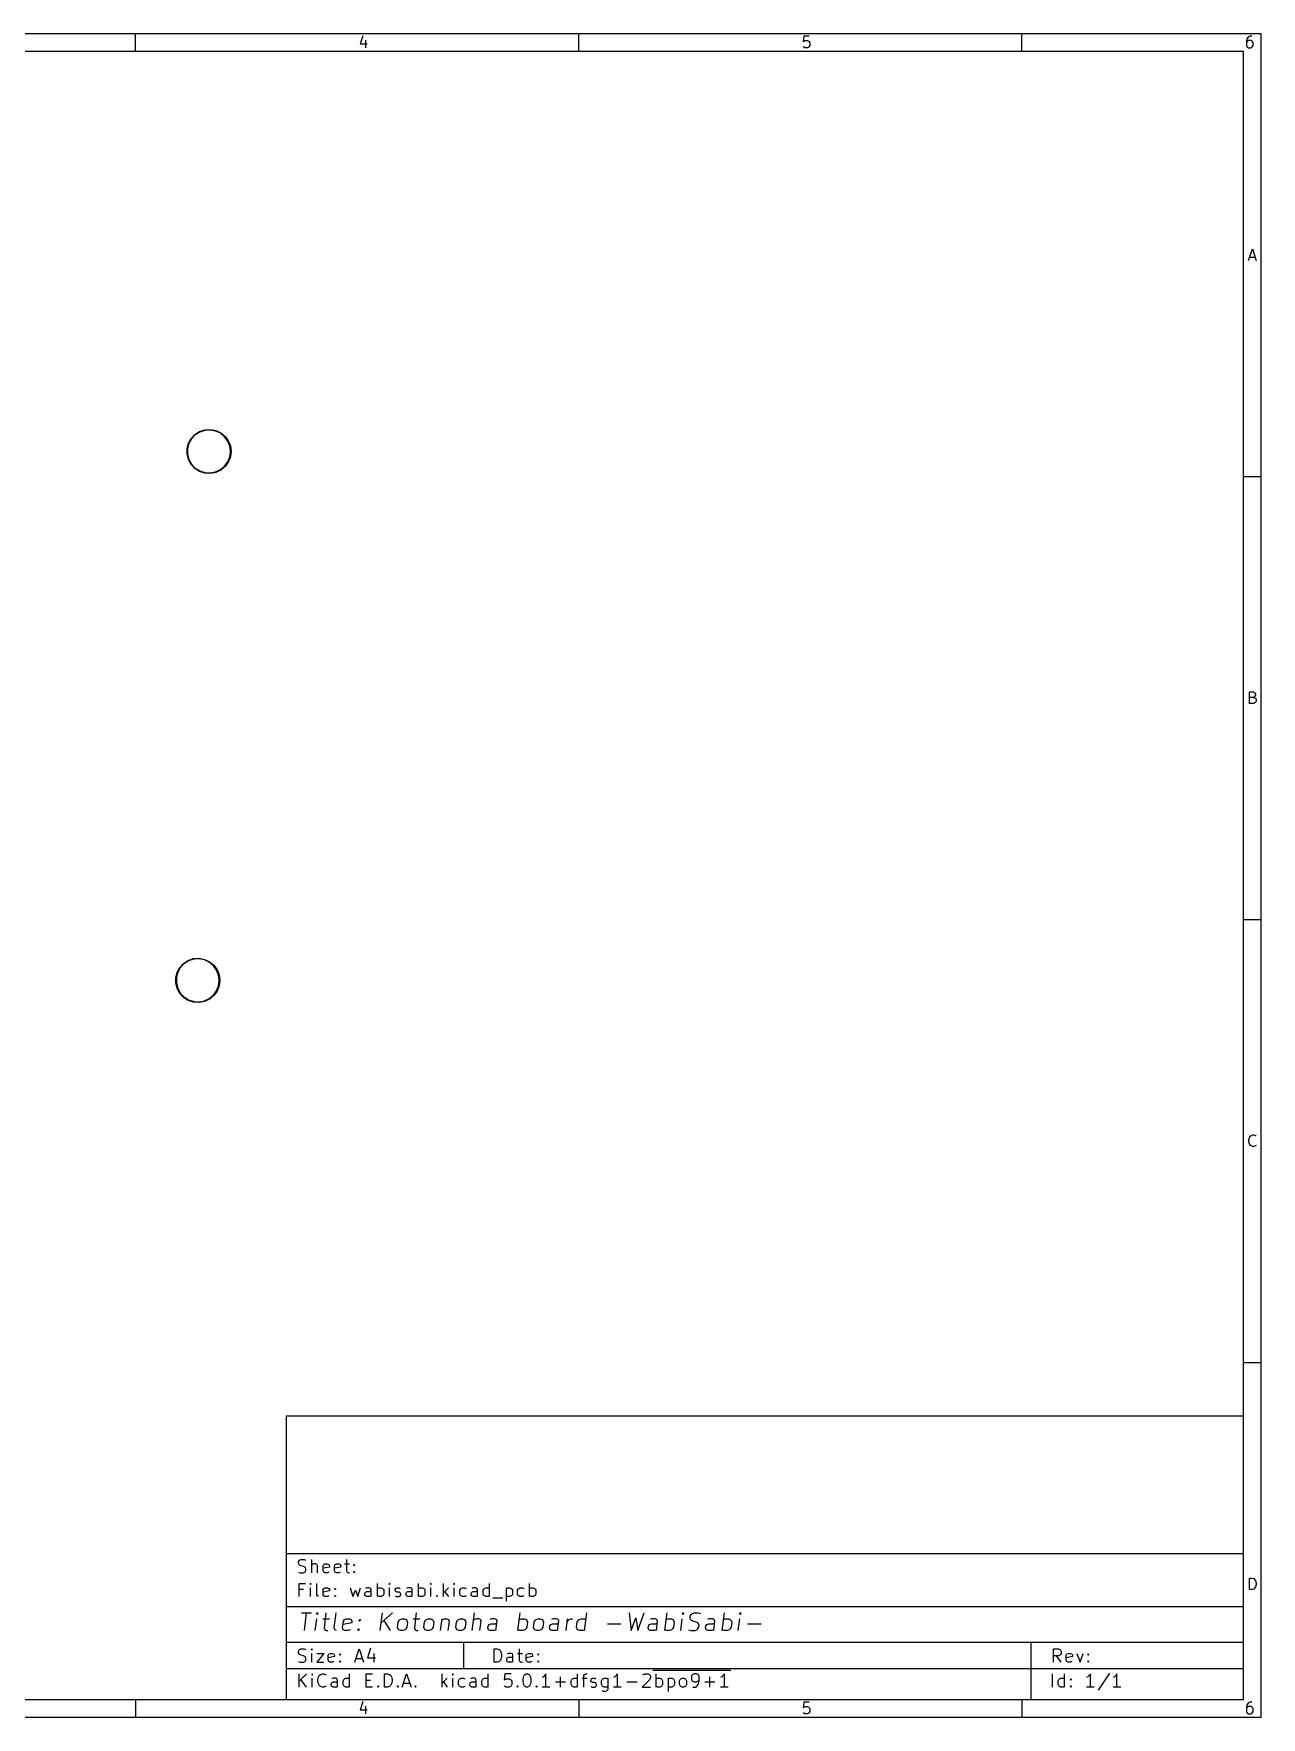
# Model space of a CAD drawing. Extents: x 10 to 287, y -200 to -10.
# Drawn here: x 148.5 to 287, y -200 to -10 of the extents above; entities that cross this region are included whole.
import ezdxf

# ---------------------------------------------------------------- set-up
doc = ezdxf.new("R2010")
doc.units = 0
doc.header["$MEASUREMENT"] = 0
doc.layers.add('BLACK', color=7, linetype='CONTINUOUS')

msp = doc.modelspace()

# ---------------------------------------------------------------- linework, layer by layer
at = {"layer": 'BLACK', "linetype": 'CONTINUOUS'}
for p, q in [((287.002, -10), (10, -10)), ((160, -12), (160, -10)), ((185.632, -10.2262), (185.323, -11.1548)), ((185.323, -11.1548), (186.127, -11.1548)), ((185.942, -10.7214), (185.942, -11.5881)), ((210, -12), (210, -10)), ((235.385, -10.2881), (235.323, -10.9071)), ((235.323, -10.9071), (235.385, -10.8452)), ((236.004, -10.2881), (235.385, -10.2881)), ((235.385, -10.8452), (235.508, -10.7833)), ((235.508, -10.7833), (235.818, -10.7833)), ((235.818, -10.7833), (235.942, -10.8452)), ((235.942, -10.8452), (236.004, -10.9071)), ((236.004, -10.9071), (236.065, -11.031)), ((236.065, -11.3405), (236.004, -11.4643)), ((236.065, -11.031), (236.065, -11.3405)), ((260, -12), (260, -10)), ((285.385, -10.5976), (285.323, -10.8452)), ((285.323, -10.8452), (285.323, -11.3405)), ((285.385, -10.9071), (285.323, -11.031)), ((285.323, -11.3405), (285.385, -11.4643)), ((285.508, -10.4119), (285.385, -10.5976)), ((285.446, -10.8452), (285.385, -10.9071)), ((285.57, -10.7833), (285.446, -10.8452)), ((285.57, -10.35), (285.508, -10.4119)), ((285.694, -10.2881), (285.57, -10.35)), ((285.818, -10.7833), (285.57, -10.7833)), ((285.942, -10.2881), (285.694, -10.2881)), ((285.942, -10.8452), (285.818, -10.7833)), ((286.004, -10.9071), (285.942, -10.8452)), ((286.065, -11.031), (286.004, -10.9071)), ((286.004, -11.4643), (286.065, -11.3405)), ((286.065, -11.3405), (286.065, -11.031)), ((287.002, -200.007), (287.002, -10)), ((285.002, -12), (12, -12)), ((235.385, -11.5262), (235.323, -11.4643)), ((235.508, -11.5881), (235.385, -11.5262)), ((235.818, -11.5881), (235.508, -11.5881)), ((235.942, -11.5262), (235.818, -11.5881)), ((236.004, -11.4643), (235.942, -11.5262)), ((285.002, -198.007), (285.002, -12)), ((285.385, -11.4643), (285.446, -11.5262)), ((285.446, -11.5262), (285.57, -11.5881)), ((285.57, -11.5881), (285.818, -11.5881)), ((285.818, -11.5881), (285.942, -11.5262)), ((285.942, -11.5262), (286.004, -11.4643)), ((285.569, -35.5881), (286.002, -34.2881)), ((285.693, -35.2167), (286.312, -35.2167)), ((286.002, -34.2881), (286.436, -35.5881)), ((166.685, -55.2276), (167.213, -54.8925)), ((167.242, -54.9558), (166.729, -55.2815)), ((167.213, -54.8925), (167.807, -54.6992)), ((167.821, -54.768), (167.242, -54.9558)), ((167.807, -54.6992), (168.432, -54.6599)), ((168.427, -54.7298), (167.821, -54.768)), ((169.024, -54.8437), (168.427, -54.7298)), ((168.432, -54.6599), (169.046, -54.7771)), ((169.574, -55.1025), (169.024, -54.8437)), ((169.046, -54.7771), (169.612, -55.0434)), ((169.612, -55.0434), (170.094, -55.4421)), ((165.8, -56.8373), (165.955, -56.2315)), ((165.8, -57.4627), (165.8, -56.8373)), ((166.02, -56.2573), (165.869, -56.8461)), ((165.869, -56.8461), (165.869, -57.4539)), ((165.955, -56.2315), (166.257, -55.6835)), ((166.313, -55.7246), (166.02, -56.2573)), ((166.257, -55.6835), (166.685, -55.2276)), ((166.729, -55.2815), (166.313, -55.7246)), ((170.043, -55.49), (169.574, -55.1025)), ((170.4, -55.9817), (170.043, -55.49)), ((170.094, -55.4421), (170.461, -55.948)), ((170.624, -56.5469), (170.4, -55.9817)), ((170.461, -55.948), (170.692, -56.5295)), ((170.7, -57.15), (170.624, -56.5469)), ((170.692, -56.5295), (170.77, -57.15)), ((165.955, -58.0685), (165.8, -57.4627)), ((165.869, -57.4539), (166.02, -58.0427)), ((166.257, -58.6165), (165.955, -58.0685)), ((166.02, -58.0427), (166.313, -58.5754)), ((166.685, -59.0724), (166.257, -58.6165)), ((166.313, -58.5754), (166.729, -59.0185)), ((169.574, -59.1975), (170.043, -58.81)), ((170.094, -58.8579), (169.612, -59.2566)), ((170.043, -58.81), (170.4, -58.3183)), ((170.461, -58.352), (170.094, -58.8579)), ((170.4, -58.3183), (170.624, -57.7531)), ((170.692, -57.7705), (170.461, -58.352)), ((170.624, -57.7531), (170.7, -57.15)), ((170.77, -57.15), (170.692, -57.7705)), ((167.213, -59.4075), (166.685, -59.0724)), ((166.729, -59.0185), (167.242, -59.3442)), ((167.807, -59.6008), (167.213, -59.4075)), ((167.242, -59.3442), (167.821, -59.532)), ((168.432, -59.6401), (167.807, -59.6008)), ((167.821, -59.532), (168.427, -59.5702)), ((168.427, -59.5702), (169.024, -59.4563)), ((169.046, -59.5229), (168.432, -59.6401)), ((169.024, -59.4563), (169.574, -59.1975)), ((169.612, -59.2566), (169.046, -59.5229)), ((287.002, -60), (285.002, -60)), ((285.662, -85.5881), (285.662, -84.2881)), ((285.662, -84.2881), (286.095, -84.2881)), ((286.095, -84.9071), (285.662, -84.9071)), ((286.095, -84.2881), (286.219, -84.35)), ((286.219, -84.8452), (286.095, -84.9071)), ((286.095, -84.9071), (286.281, -84.969)), ((286.219, -84.35), (286.281, -84.4119)), ((286.281, -84.7833), (286.219, -84.8452)), ((286.281, -84.4119), (286.343, -84.5357)), ((286.343, -84.6595), (286.281, -84.7833)), ((286.281, -84.969), (286.343, -85.031)), ((286.343, -85.4643), (286.281, -85.5262)), ((286.343, -84.5357), (286.343, -84.6595)), ((286.343, -85.031), (286.405, -85.1548)), ((286.405, -85.3405), (286.343, -85.4643)), ((286.405, -85.1548), (286.405, -85.3405)), ((286.157, -85.5881), (285.662, -85.5881)), ((286.281, -85.5262), (286.157, -85.5881)), ((287.002, -110), (285.002, -110)), ((164.685, -115.922), (164.987, -115.373)), ((165.043, -115.415), (164.75, -115.947)), ((164.987, -115.373), (165.415, -114.918)), ((165.459, -114.972), (165.043, -115.415)), ((165.415, -114.918), (165.943, -114.582)), ((165.972, -114.646), (165.459, -114.972)), ((165.943, -114.582), (166.537, -114.389)), ((166.551, -114.458), (165.972, -114.646)), ((166.537, -114.389), (167.162, -114.35)), ((167.157, -114.42), (166.551, -114.458)), ((167.754, -114.534), (167.157, -114.42)), ((167.162, -114.35), (167.776, -114.467)), ((168.304, -114.793), (167.754, -114.534)), ((167.776, -114.467), (168.342, -114.733)), ((168.773, -115.18), (168.304, -114.793)), ((168.342, -114.733), (168.824, -115.132)), ((169.13, -115.672), (168.773, -115.18)), ((168.824, -115.132), (169.191, -115.638)), ((169.354, -116.237), (169.13, -115.672)), ((169.191, -115.638), (169.422, -116.22)), ((164.53, -116.527), (164.685, -115.922)), ((164.53, -117.153), (164.53, -116.527)), ((164.685, -117.758), (164.53, -117.153)), ((164.75, -115.947), (164.599, -116.536)), ((164.599, -116.536), (164.599, -117.144)), ((164.599, -117.144), (164.75, -117.733)), ((164.987, -118.307), (164.685, -117.758)), ((164.75, -117.733), (165.043, -118.265)), ((169.13, -118.008), (169.354, -117.443)), ((169.422, -117.46), (169.191, -118.042)), ((169.43, -116.84), (169.354, -116.237)), ((169.354, -117.443), (169.43, -116.84)), ((169.422, -116.22), (169.5, -116.84)), ((169.5, -116.84), (169.422, -117.46)), ((165.415, -118.762), (164.987, -118.307)), ((165.043, -118.265), (165.459, -118.708)), ((165.943, -119.098), (165.415, -118.762)), ((165.459, -118.708), (165.972, -119.034)), ((166.537, -119.291), (165.943, -119.098)), ((165.972, -119.034), (166.551, -119.222)), ((167.162, -119.33), (166.537, -119.291)), ((166.551, -119.222), (167.157, -119.26)), ((167.157, -119.26), (167.754, -119.146)), ((167.776, -119.213), (167.162, -119.33)), ((167.754, -119.146), (168.304, -118.887)), ((168.342, -118.947), (167.776, -119.213)), ((168.304, -118.887), (168.773, -118.5)), ((168.824, -118.548), (168.342, -118.947)), ((168.773, -118.5), (169.13, -118.008)), ((169.191, -118.042), (168.824, -118.548)), ((285.6, -134.845), (285.662, -134.598)), ((285.6, -135.031), (285.6, -134.845)), ((285.662, -134.598), (285.724, -134.474)), ((285.724, -134.474), (285.847, -134.35)), ((285.847, -134.35), (286.033, -134.288)), ((286.033, -134.288), (286.157, -134.288)), ((286.157, -134.288), (286.343, -134.35)), ((286.343, -134.35), (286.405, -134.412)), ((285.662, -135.279), (285.6, -135.031)), ((285.724, -135.402), (285.662, -135.279)), ((285.847, -135.526), (285.724, -135.402)), ((286.033, -135.588), (285.847, -135.526)), ((286.157, -135.588), (286.033, -135.588)), ((286.343, -135.526), (286.157, -135.588)), ((286.405, -135.464), (286.343, -135.526)), ((287.002, -160), (285.002, -160)), ((177.002, -166.007), (177.002, -198.007)), ((285.002, -166.007), (177.002, -166.007)), ((285.002, -198.007), (285.002, -166.007)), ((177.002, -181.507), (285.002, -181.507)), ((178.363, -182.471), (178.434, -182.329)), ((178.434, -182.329), (178.506, -182.257)), ((178.506, -182.257), (178.649, -182.186)), ((178.649, -182.186), (179.006, -182.186)), ((179.006, -182.186), (179.22, -182.257)), ((179.863, -183.686), (179.863, -182.186)), ((183.791, -182.186), (183.791, -183.471)), ((178.363, -182.614), (178.363, -182.471)), ((178.434, -182.757), (178.363, -182.614)), ((178.363, -183.614), (178.577, -183.686)), ((178.506, -182.829), (178.434, -182.757)), ((178.649, -182.9), (178.506, -182.829)), ((178.577, -183.686), (178.934, -183.686)), ((178.934, -182.971), (178.649, -182.9)), ((179.077, -183.043), (178.934, -182.971)), ((178.934, -183.686), (179.077, -183.614)), ((179.149, -183.114), (179.077, -183.043)), ((179.077, -183.614), (179.149, -183.543)), ((179.22, -183.257), (179.149, -183.114)), ((179.149, -183.543), (179.22, -183.4)), ((179.22, -183.4), (179.22, -183.257)), ((179.934, -182.757), (179.863, -182.829)), ((180.077, -182.686), (179.934, -182.757)), ((180.291, -182.686), (180.077, -182.686)), ((180.434, -182.757), (180.291, -182.686)), ((180.506, -182.9), (180.434, -182.757)), ((180.506, -183.686), (180.506, -182.9)), ((181.149, -182.9), (181.22, -182.757)), ((181.149, -183.471), (181.149, -182.9)), ((181.863, -183.043), (181.149, -183.186)), ((181.22, -183.614), (181.149, -183.471)), ((181.22, -182.757), (181.363, -182.686)), ((181.363, -183.686), (181.22, -183.614)), ((181.363, -182.686), (181.649, -182.686)), ((181.649, -183.686), (181.363, -183.686)), ((181.649, -182.686), (181.791, -182.757)), ((181.791, -183.614), (181.649, -183.686)), ((181.791, -182.757), (181.863, -182.9)), ((181.863, -182.9), (181.863, -183.043)), ((182.434, -182.9), (182.506, -182.757)), ((182.434, -183.471), (182.434, -182.9)), ((183.149, -183.043), (182.434, -183.186)), ((182.506, -183.614), (182.434, -183.471)), ((182.506, -182.757), (182.649, -182.686)), ((182.649, -183.686), (182.506, -183.614)), ((182.649, -182.686), (182.934, -182.686)), ((182.934, -183.686), (182.649, -183.686)), ((182.934, -182.686), (183.077, -182.757)), ((183.077, -183.614), (182.934, -183.686)), ((183.077, -182.757), (183.149, -182.9)), ((183.149, -182.9), (183.149, -183.043)), ((183.577, -182.686), (184.149, -182.686)), ((183.791, -183.471), (183.863, -183.614)), ((183.863, -183.614), (184.006, -183.686)), ((184.006, -183.686), (184.149, -183.686)), ((184.577, -182.829), (184.649, -182.757)), ((184.649, -182.9), (184.577, -182.829)), ((184.577, -183.614), (184.649, -183.543)), ((184.649, -183.686), (184.577, -183.614)), ((184.649, -182.757), (184.72, -182.829)), ((184.649, -182.757), (184.649, -182.9)), ((184.72, -182.829), (184.649, -182.9)), ((184.649, -183.543), (184.72, -183.614)), ((184.649, -183.543), (184.649, -183.686)), ((184.72, -183.614), (184.649, -183.686)), ((285.662, -185.588), (285.662, -184.288)), ((285.662, -184.288), (285.971, -184.288)), ((285.971, -184.288), (286.157, -184.35)), ((178.434, -186.386), (178.434, -184.886)), ((178.434, -184.886), (179.149, -184.886)), ((178.934, -185.6), (178.434, -185.6)), ((179.72, -184.886), (179.649, -184.957)), ((179.649, -184.957), (179.72, -185.029)), ((179.791, -184.957), (179.72, -184.886)), ((179.72, -184.886), (179.72, -185.029)), ((179.72, -185.029), (179.791, -184.957)), ((179.72, -186.386), (179.72, -185.386)), ((180.434, -186.171), (180.434, -184.886)), ((180.506, -186.314), (180.434, -186.171)), ((181.149, -185.6), (181.22, -185.457)), ((181.149, -186.171), (181.149, -185.6)), ((181.863, -185.743), (181.149, -185.886)), ((181.22, -186.314), (181.149, -186.171)), ((181.22, -185.457), (181.363, -185.386)), ((181.363, -185.386), (181.649, -185.386)), ((181.649, -185.386), (181.791, -185.457)), ((181.791, -185.457), (181.863, -185.6)), ((181.863, -185.6), (181.863, -185.743)), ((182.434, -185.529), (182.506, -185.457)), ((182.506, -185.6), (182.434, -185.529)), ((182.506, -185.457), (182.577, -185.529)), ((182.506, -185.457), (182.506, -185.6)), ((182.577, -185.529), (182.506, -185.6)), ((184.22, -185.386), (184.506, -186.386)), ((184.506, -186.386), (184.791, -185.671)), ((184.791, -185.671), (185.077, -186.386)), ((185.077, -186.386), (185.363, -185.386)), ((185.863, -186.029), (185.934, -185.886)), ((185.863, -186.171), (185.863, -186.029)), ((185.934, -186.314), (185.863, -186.171)), ((186.077, -185.386), (185.934, -185.457)), ((185.934, -185.886), (186.077, -185.814)), ((186.363, -185.386), (186.077, -185.386)), ((186.077, -185.814), (186.434, -185.814)), ((186.506, -185.457), (186.363, -185.386)), ((186.434, -185.814), (186.577, -185.743)), ((186.577, -185.6), (186.506, -185.457)), ((186.577, -186.386), (186.577, -185.6)), ((187.291, -186.386), (187.291, -184.886)), ((187.291, -185.457), (187.434, -185.386)), ((187.434, -185.386), (187.72, -185.386)), ((187.72, -185.386), (187.863, -185.457)), ((187.863, -185.457), (187.934, -185.529)), ((187.934, -185.529), (188.006, -185.671)), ((188.006, -186.1), (187.934, -186.243)), ((188.006, -185.671), (188.006, -186.1)), ((188.649, -184.886), (188.577, -184.957)), ((188.577, -184.957), (188.649, -185.029)), ((188.72, -184.957), (188.649, -184.886)), ((188.649, -184.886), (188.649, -185.029)), ((188.649, -185.029), (188.72, -184.957)), ((188.649, -186.386), (188.649, -185.386)), ((189.291, -185.6), (189.363, -185.457)), ((189.291, -185.671), (189.291, -185.6)), ((189.363, -185.814), (189.291, -185.671)), ((189.363, -185.457), (189.506, -185.386)), ((189.506, -185.886), (189.363, -185.814)), ((189.506, -185.386), (189.72, -185.386)), ((189.72, -185.886), (189.506, -185.886)), ((189.72, -185.386), (189.863, -185.457)), ((189.863, -185.957), (189.72, -185.886)), ((189.934, -186.1), (189.863, -185.957)), ((189.863, -186.314), (189.934, -186.171)), ((189.934, -186.171), (189.934, -186.1)), ((190.506, -186.029), (190.577, -185.886)), ((190.506, -186.171), (190.506, -186.029)), ((190.577, -186.314), (190.506, -186.171)), ((190.72, -185.386), (190.577, -185.457)), ((190.577, -185.886), (190.72, -185.814)), ((191.006, -185.386), (190.72, -185.386)), ((190.72, -185.814), (191.077, -185.814)), ((191.149, -185.457), (191.006, -185.386)), ((191.077, -185.814), (191.22, -185.743)), ((191.22, -185.6), (191.149, -185.457)), ((191.22, -186.386), (191.22, -185.6)), ((191.934, -186.386), (191.934, -184.886)), ((191.934, -185.457), (192.077, -185.386)), ((192.077, -185.386), (192.363, -185.386)), ((192.363, -185.386), (192.506, -185.457)), ((192.506, -185.457), (192.577, -185.529)), ((192.577, -185.529), (192.649, -185.671)), ((192.649, -186.1), (192.577, -186.243)), ((192.649, -185.671), (192.649, -186.1)), ((193.291, -184.886), (193.22, -184.957)), ((193.22, -184.957), (193.291, -185.029)), ((193.363, -184.957), (193.291, -184.886)), ((193.291, -184.886), (193.291, -185.029)), ((193.291, -185.029), (193.363, -184.957)), ((193.291, -186.386), (193.291, -185.386)), ((194.72, -186.386), (194.72, -184.886)), ((195.291, -185.386), (194.72, -185.957)), ((194.863, -185.814), (195.291, -186.386)), ((195.934, -184.886), (195.863, -184.957)), ((195.863, -184.957), (195.934, -185.029)), ((196.006, -184.957), (195.934, -184.886)), ((195.934, -184.886), (195.934, -185.029)), ((195.934, -185.029), (196.006, -184.957)), ((195.934, -186.386), (195.934, -185.386)), ((196.577, -185.671), (196.649, -185.529)), ((196.577, -186.1), (196.577, -185.671)), ((196.649, -186.243), (196.577, -186.1)), ((196.649, -185.529), (196.72, -185.457)), ((196.72, -185.457), (196.863, -185.386)), ((196.863, -185.386), (197.149, -185.386)), ((197.149, -185.386), (197.291, -185.457)), ((197.863, -186.029), (197.934, -185.886)), ((197.863, -186.171), (197.863, -186.029)), ((197.934, -186.314), (197.863, -186.171)), ((198.077, -185.386), (197.934, -185.457)), ((197.934, -185.886), (198.077, -185.814)), ((198.363, -185.386), (198.077, -185.386)), ((198.077, -185.814), (198.434, -185.814)), ((198.506, -185.457), (198.363, -185.386)), ((198.434, -185.814), (198.577, -185.743)), ((198.577, -185.6), (198.506, -185.457)), ((198.577, -186.386), (198.577, -185.6)), ((199.22, -185.671), (199.291, -185.529)), ((199.22, -186.1), (199.22, -185.671)), ((199.291, -186.243), (199.22, -186.1)), ((199.291, -185.529), (199.363, -185.457)), ((199.363, -185.457), (199.506, -185.386)), ((199.506, -185.386), (199.791, -185.386)), ((199.791, -185.386), (199.934, -185.457)), ((199.934, -186.386), (199.934, -184.886)), ((201.791, -185.386), (201.791, -186.886)), ((201.791, -185.457), (201.934, -185.386)), ((201.934, -185.386), (202.22, -185.386)), ((202.22, -185.386), (202.363, -185.457)), ((202.363, -185.457), (202.434, -185.529)), ((202.434, -185.529), (202.506, -185.671)), ((202.506, -186.1), (202.434, -186.243)), ((202.506, -185.671), (202.506, -186.1)), ((203.077, -185.671), (203.149, -185.529)), ((203.077, -186.1), (203.077, -185.671)), ((203.149, -186.243), (203.077, -186.1)), ((203.149, -185.529), (203.22, -185.457)), ((203.22, -185.457), (203.363, -185.386)), ((203.363, -185.386), (203.649, -185.386)), ((203.649, -185.386), (203.791, -185.457)), ((204.434, -186.386), (204.434, -184.886)), ((204.434, -185.457), (204.577, -185.386)), ((204.577, -185.386), (204.863, -185.386)), ((204.863, -185.386), (205.006, -185.457)), ((205.006, -185.457), (205.077, -185.529)), ((205.077, -185.529), (205.149, -185.671)), ((205.149, -186.1), (205.077, -186.243)), ((205.149, -185.671), (205.149, -186.1)), ((285.971, -185.588), (285.662, -185.588)), ((286.157, -185.526), (285.971, -185.588)), ((286.157, -184.35), (286.281, -184.474)), ((286.281, -185.402), (286.157, -185.526)), ((286.281, -184.474), (286.343, -184.598)), ((286.343, -185.279), (286.281, -185.402)), ((286.343, -184.598), (286.405, -184.845)), ((286.405, -185.031), (286.343, -185.279)), ((286.405, -184.845), (286.405, -185.031)), ((177.002, -187.507), (285.002, -187.507)), ((180.649, -186.386), (180.506, -186.314)), ((181.363, -186.386), (181.22, -186.314)), ((181.649, -186.386), (181.363, -186.386)), ((181.791, -186.314), (181.649, -186.386)), ((182.434, -186.314), (182.506, -186.243)), ((182.506, -186.386), (182.434, -186.314)), ((182.506, -186.243), (182.577, -186.314)), ((182.506, -186.243), (182.506, -186.386)), ((182.577, -186.314), (182.506, -186.386)), ((186.077, -186.386), (185.934, -186.314)), ((186.434, -186.386), (186.077, -186.386)), ((186.577, -186.314), (186.434, -186.386)), ((187.434, -186.386), (187.291, -186.314)), ((187.72, -186.386), (187.434, -186.386)), ((187.863, -186.314), (187.72, -186.386)), ((187.934, -186.243), (187.863, -186.314)), ((189.291, -186.314), (189.434, -186.386)), ((189.434, -186.386), (189.72, -186.386)), ((189.72, -186.386), (189.863, -186.314)), ((190.72, -186.386), (190.577, -186.314)), ((191.077, -186.386), (190.72, -186.386)), ((191.22, -186.314), (191.077, -186.386)), ((192.077, -186.386), (191.934, -186.314)), ((192.363, -186.386), (192.077, -186.386)), ((192.506, -186.314), (192.363, -186.386)), ((192.577, -186.243), (192.506, -186.314)), ((193.934, -186.314), (194.006, -186.243)), ((194.006, -186.386), (193.934, -186.314)), ((194.006, -186.243), (194.077, -186.314)), ((194.006, -186.243), (194.006, -186.386)), ((194.077, -186.314), (194.006, -186.386)), ((196.72, -186.314), (196.649, -186.243)), ((196.863, -186.386), (196.72, -186.314)), ((197.149, -186.386), (196.863, -186.386)), ((197.291, -186.314), (197.149, -186.386)), ((198.077, -186.386), (197.934, -186.314)), ((198.434, -186.386), (198.077, -186.386)), ((198.577, -186.314), (198.434, -186.386)), ((199.363, -186.314), (199.291, -186.243)), ((199.506, -186.386), (199.363, -186.314)), ((199.791, -186.386), (199.506, -186.386)), ((199.934, -186.314), (199.791, -186.386)), ((200.291, -186.529), (201.434, -186.529)), ((201.934, -186.386), (201.791, -186.314)), ((202.22, -186.386), (201.934, -186.386)), ((202.363, -186.314), (202.22, -186.386)), ((202.434, -186.243), (202.363, -186.314)), ((203.22, -186.314), (203.149, -186.243)), ((203.363, -186.386), (203.22, -186.314)), ((203.649, -186.386), (203.363, -186.386)), ((203.791, -186.314), (203.649, -186.386)), ((204.577, -186.386), (204.434, -186.314)), ((204.863, -186.386), (204.577, -186.386)), ((205.006, -186.314), (204.863, -186.386)), ((205.077, -186.243), (205.006, -186.314)), ((178.715, -188.212), (179.857, -188.212)), ((179.036, -190.212), (179.286, -188.212)), ((180.274, -190.212), (180.441, -188.879)), ((180.524, -188.212), (180.417, -188.307)), ((180.417, -188.307), (180.5, -188.402)), ((180.524, -188.212), (180.5, -188.402)), ((180.5, -188.402), (180.607, -188.307)), ((180.607, -188.307), (180.524, -188.212)), ((181.107, -188.879), (181.869, -188.879)), ((181.476, -188.212), (181.262, -189.926)), ((181.262, -189.926), (181.334, -190.117)), ((182.405, -189.926), (182.619, -188.212)), ((182.476, -190.117), (182.405, -189.926)), ((183.357, -189.926), (183.453, -189.164)), ((183.429, -190.117), (183.357, -189.926)), ((184.381, -189.355), (183.405, -189.545)), ((183.453, -189.164), (183.572, -188.974)), ((183.572, -188.974), (183.774, -188.879)), ((183.774, -188.879), (184.155, -188.879)), ((184.155, -188.879), (184.334, -188.974)), ((184.334, -188.974), (184.405, -189.164)), ((184.405, -189.164), (184.381, -189.355)), ((185.179, -189.069), (185.286, -188.974)), ((185.262, -189.164), (185.179, -189.069)), ((185.286, -188.974), (185.262, -189.164)), ((185.369, -189.069), (185.262, -189.164)), ((185.286, -188.974), (185.369, -189.069)), ((187.607, -190.212), (187.857, -188.212)), ((189, -188.212), (187.715, -189.355)), ((188.75, -190.212), (188.036, -189.069)), ((189.56, -189.831), (189.631, -189.26)), ((189.631, -190.021), (189.56, -189.831)), ((189.631, -189.26), (189.75, -189.069)), ((189.75, -189.069), (189.857, -188.974)), ((189.857, -188.974), (190.06, -188.879)), ((190.06, -188.879), (190.346, -188.879)), ((190.346, -188.879), (190.524, -188.974)), ((190.607, -189.831), (190.488, -190.021)), ((190.524, -188.974), (190.607, -189.069)), ((190.607, -189.069), (190.679, -189.26)), ((190.679, -189.26), (190.607, -189.831)), ((191.298, -188.879), (192.06, -188.879)), ((191.667, -188.212), (191.453, -189.926)), ((191.453, -189.926), (191.524, -190.117)), ((192.512, -189.831), (192.584, -189.26)), ((192.584, -190.021), (192.512, -189.831)), ((192.584, -189.26), (192.703, -189.069)), ((192.703, -189.069), (192.81, -188.974)), ((192.81, -188.974), (193.012, -188.879)), ((193.012, -188.879), (193.298, -188.879)), ((193.298, -188.879), (193.476, -188.974)), ((193.56, -189.831), (193.441, -190.021)), ((193.476, -188.974), (193.56, -189.069)), ((193.56, -189.069), (193.631, -189.26)), ((193.631, -189.26), (193.56, -189.831)), ((194.536, -188.879), (194.369, -190.212)), ((194.512, -189.069), (194.619, -188.974)), ((194.619, -188.974), (194.822, -188.879)), ((194.822, -188.879), (195.107, -188.879)), ((195.107, -188.879), (195.286, -188.974)), ((195.357, -189.164), (195.226, -190.212)), ((195.286, -188.974), (195.357, -189.164)), ((196.131, -189.831), (196.203, -189.26)), ((196.203, -190.021), (196.131, -189.831)), ((196.203, -189.26), (196.322, -189.069)), ((196.322, -189.069), (196.429, -188.974)), ((196.429, -188.974), (196.631, -188.879)), ((196.631, -188.879), (196.917, -188.879)), ((196.917, -188.879), (197.096, -188.974)), ((197.179, -189.831), (197.06, -190.021)), ((197.096, -188.974), (197.179, -189.069)), ((197.179, -189.069), (197.25, -189.26)), ((197.25, -189.26), (197.179, -189.831)), ((197.988, -190.212), (198.238, -188.212)), ((198.238, -188.974), (198.131, -189.069)), ((198.441, -188.879), (198.238, -188.974)), ((198.726, -188.879), (198.441, -188.879)), ((198.905, -188.974), (198.726, -188.879)), ((198.846, -190.212), (198.976, -189.164)), ((198.976, -189.164), (198.905, -188.974)), ((199.738, -189.926), (199.762, -189.736)), ((199.81, -190.117), (199.738, -189.926)), ((199.762, -189.736), (199.881, -189.545)), ((199.881, -189.545), (200.084, -189.45)), ((200.155, -188.879), (199.953, -188.974)), ((200.084, -189.45), (200.56, -189.45)), ((200.536, -188.879), (200.155, -188.879)), ((200.715, -188.974), (200.536, -188.879)), ((200.56, -189.45), (200.762, -189.355)), ((200.655, -190.212), (200.786, -189.164)), ((200.786, -189.164), (200.715, -188.974)), ((203.131, -190.212), (203.381, -188.212)), ((203.286, -188.974), (203.488, -188.879)), ((203.488, -188.879), (203.869, -188.879)), ((203.869, -188.879), (204.048, -188.974)), ((204.131, -189.831), (204.012, -190.021)), ((204.048, -188.974), (204.131, -189.069)), ((204.131, -189.069), (204.203, -189.26)), ((204.203, -189.26), (204.131, -189.831)), ((204.893, -189.831), (204.965, -189.26)), ((204.965, -190.021), (204.893, -189.831)), ((204.965, -189.26), (205.084, -189.069)), ((205.084, -189.069), (205.191, -188.974)), ((205.191, -188.974), (205.393, -188.879)), ((205.393, -188.879), (205.679, -188.879)), ((205.679, -188.879), (205.857, -188.974)), ((205.941, -189.831), (205.822, -190.021)), ((205.857, -188.974), (205.941, -189.069)), ((205.941, -189.069), (206.012, -189.26)), ((206.012, -189.26), (205.941, -189.831)), ((206.691, -189.926), (206.715, -189.736)), ((206.762, -190.117), (206.691, -189.926)), ((206.715, -189.736), (206.834, -189.545)), ((206.834, -189.545), (207.036, -189.45)), ((207.107, -188.879), (206.905, -188.974)), ((207.036, -189.45), (207.512, -189.45)), ((207.488, -188.879), (207.107, -188.879)), ((207.667, -188.974), (207.488, -188.879)), ((207.512, -189.45), (207.715, -189.355)), ((207.607, -190.212), (207.738, -189.164)), ((207.738, -189.164), (207.667, -188.974)), ((208.56, -190.212), (208.726, -188.879)), ((208.679, -189.26), (208.798, -189.069)), ((208.798, -189.069), (208.905, -188.974)), ((208.905, -188.974), (209.107, -188.879)), ((209.107, -188.879), (209.298, -188.879)), ((209.75, -189.831), (209.822, -189.26)), ((209.822, -190.021), (209.75, -189.831)), ((209.822, -189.26), (209.941, -189.069)), ((209.941, -189.069), (210.048, -188.974)), ((210.048, -188.974), (210.25, -188.879)), ((210.25, -188.879), (210.631, -188.879)), ((210.631, -188.879), (210.81, -188.974)), ((210.655, -190.212), (210.905, -188.212)), ((213.226, -189.45), (214.75, -189.45)), ((215.667, -188.212), (215.893, -190.212)), ((215.893, -190.212), (216.453, -188.783)), ((216.453, -188.783), (216.655, -190.212)), ((216.655, -190.212), (217.381, -188.212)), ((217.834, -189.926), (217.857, -189.736)), ((217.905, -190.117), (217.834, -189.926)), ((217.857, -189.736), (217.976, -189.545)), ((217.976, -189.545), (218.179, -189.45)), ((218.25, -188.879), (218.048, -188.974)), ((218.179, -189.45), (218.655, -189.45)), ((218.631, -188.879), (218.25, -188.879)), ((218.81, -188.974), (218.631, -188.879)), ((218.655, -189.45), (218.857, -189.355)), ((218.75, -190.212), (218.881, -189.164)), ((218.881, -189.164), (218.81, -188.974)), ((219.703, -190.212), (219.953, -188.212)), ((219.857, -188.974), (220.06, -188.879)), ((220.06, -188.879), (220.441, -188.879)), ((220.441, -188.879), (220.619, -188.974)), ((220.703, -189.831), (220.584, -190.021)), ((220.619, -188.974), (220.703, -189.069)), ((220.703, -189.069), (220.774, -189.26)), ((220.774, -189.26), (220.703, -189.831)), ((221.512, -190.212), (221.679, -188.879)), ((221.762, -188.212), (221.655, -188.307)), ((221.655, -188.307), (221.738, -188.402)), ((221.762, -188.212), (221.738, -188.402)), ((221.738, -188.402), (221.846, -188.307)), ((221.846, -188.307), (221.762, -188.212)), ((222.548, -188.783), (222.572, -188.593)), ((222.619, -188.974), (222.548, -188.783)), ((222.572, -188.593), (222.691, -188.402)), ((222.703, -189.069), (222.619, -188.974)), ((222.691, -188.402), (222.798, -188.307)), ((222.881, -189.164), (222.703, -189.069)), ((222.798, -188.307), (223, -188.212)), ((223.25, -189.26), (222.881, -189.164)), ((223, -188.212), (223.476, -188.212)), ((223.429, -189.355), (223.25, -189.26)), ((223.512, -189.45), (223.429, -189.355)), ((223.441, -190.021), (223.56, -189.831)), ((223.476, -188.212), (223.75, -188.307)), ((223.584, -189.641), (223.512, -189.45)), ((223.56, -189.831), (223.584, -189.641)), ((224.31, -189.926), (224.334, -189.736)), ((224.381, -190.117), (224.31, -189.926)), ((224.334, -189.736), (224.453, -189.545)), ((224.453, -189.545), (224.655, -189.45)), ((224.726, -188.879), (224.524, -188.974)), ((224.655, -189.45), (225.131, -189.45)), ((225.107, -188.879), (224.726, -188.879)), ((225.286, -188.974), (225.107, -188.879)), ((225.131, -189.45), (225.334, -189.355)), ((225.226, -190.212), (225.357, -189.164)), ((225.357, -189.164), (225.286, -188.974)), ((226.179, -190.212), (226.429, -188.212)), ((226.334, -188.974), (226.536, -188.879)), ((226.536, -188.879), (226.917, -188.879)), ((226.917, -188.879), (227.096, -188.974)), ((227.179, -189.831), (227.06, -190.021)), ((227.096, -188.974), (227.179, -189.069)), ((227.179, -189.069), (227.25, -189.26)), ((227.25, -189.26), (227.179, -189.831)), ((227.988, -190.212), (228.155, -188.879)), ((228.238, -188.212), (228.131, -188.307)), ((228.131, -188.307), (228.215, -188.402)), ((228.238, -188.212), (228.215, -188.402)), ((228.215, -188.402), (228.322, -188.307)), ((228.322, -188.307), (228.238, -188.212)), ((229.036, -189.45), (230.56, -189.45)), ((177.002, -191.507), (285.002, -191.507)), ((181.334, -190.117), (181.512, -190.212)), ((181.512, -190.212), (181.703, -190.212)), ((182.655, -190.212), (182.476, -190.117)), ((183.607, -190.212), (183.429, -190.117)), ((183.988, -190.212), (183.607, -190.212)), ((184.191, -190.117), (183.988, -190.212)), ((185.048, -190.117), (185.155, -190.021)), ((185.131, -190.212), (185.048, -190.117)), ((185.155, -190.021), (185.131, -190.212)), ((185.238, -190.117), (185.131, -190.212)), ((185.155, -190.021), (185.238, -190.117)), ((189.715, -190.117), (189.631, -190.021)), ((189.893, -190.212), (189.715, -190.117)), ((190.179, -190.212), (189.893, -190.212)), ((190.381, -190.117), (190.179, -190.212)), ((190.488, -190.021), (190.381, -190.117)), ((191.524, -190.117), (191.703, -190.212)), ((191.703, -190.212), (191.893, -190.212)), ((192.667, -190.117), (192.584, -190.021)), ((192.846, -190.212), (192.667, -190.117)), ((193.131, -190.212), (192.846, -190.212)), ((193.334, -190.117), (193.131, -190.212)), ((193.441, -190.021), (193.334, -190.117)), ((196.286, -190.117), (196.203, -190.021)), ((196.465, -190.212), (196.286, -190.117)), ((196.75, -190.212), (196.465, -190.212)), ((196.953, -190.117), (196.75, -190.212)), ((197.06, -190.021), (196.953, -190.117)), ((197.002, -191.507), (197.002, -194.507)), ((199.988, -190.212), (199.81, -190.117)), ((200.465, -190.212), (199.988, -190.212)), ((200.667, -190.117), (200.465, -190.212)), ((203.322, -190.212), (203.143, -190.117)), ((203.703, -190.212), (203.322, -190.212)), ((203.905, -190.117), (203.703, -190.212)), ((204.012, -190.021), (203.905, -190.117)), ((205.048, -190.117), (204.965, -190.021)), ((205.226, -190.212), (205.048, -190.117)), ((205.512, -190.212), (205.226, -190.212)), ((205.715, -190.117), (205.512, -190.212)), ((205.822, -190.021), (205.715, -190.117)), ((206.941, -190.212), (206.762, -190.117)), ((207.417, -190.212), (206.941, -190.212)), ((207.619, -190.117), (207.417, -190.212)), ((209.905, -190.117), (209.822, -190.021)), ((210.084, -190.212), (209.905, -190.117)), ((210.465, -190.212), (210.084, -190.212)), ((210.667, -190.117), (210.465, -190.212)), ((218.084, -190.212), (217.905, -190.117)), ((218.56, -190.212), (218.084, -190.212)), ((218.762, -190.117), (218.56, -190.212)), ((219.893, -190.212), (219.715, -190.117)), ((220.274, -190.212), (219.893, -190.212)), ((220.476, -190.117), (220.274, -190.212)), ((220.584, -190.021), (220.476, -190.117)), ((222.381, -190.117), (222.655, -190.212)), ((222.655, -190.212), (223.131, -190.212)), ((223.131, -190.212), (223.334, -190.117)), ((223.334, -190.117), (223.441, -190.021)), ((224.56, -190.212), (224.381, -190.117)), ((225.036, -190.212), (224.56, -190.212)), ((225.238, -190.117), (225.036, -190.212)), ((226.369, -190.212), (226.191, -190.117)), ((226.75, -190.212), (226.369, -190.212)), ((226.953, -190.117), (226.75, -190.212)), ((227.06, -190.021), (226.953, -190.117)), ((261.002, -191.507), (261.002, -198.007)), ((178.363, -192.571), (178.434, -192.429)), ((178.363, -192.714), (178.363, -192.571)), ((178.434, -192.857), (178.363, -192.714)), ((178.363, -193.714), (178.577, -193.786)), ((178.434, -192.429), (178.506, -192.357)), ((178.506, -192.929), (178.434, -192.857)), ((178.506, -192.357), (178.649, -192.286)), ((178.649, -193), (178.506, -192.929)), ((178.577, -193.786), (178.934, -193.786)), ((178.649, -192.286), (179.006, -192.286)), ((178.934, -193.071), (178.649, -193)), ((179.077, -193.143), (178.934, -193.071)), ((178.934, -193.786), (179.077, -193.714)), ((179.006, -192.286), (179.22, -192.357)), ((179.149, -193.214), (179.077, -193.143)), ((179.077, -193.714), (179.149, -193.643)), ((179.22, -193.357), (179.149, -193.214)), ((179.149, -193.643), (179.22, -193.5)), ((179.22, -193.5), (179.22, -193.357)), ((179.863, -192.286), (179.791, -192.357)), ((179.791, -192.357), (179.863, -192.429)), ((179.934, -192.357), (179.863, -192.286)), ((179.863, -192.286), (179.863, -192.429)), ((179.863, -192.429), (179.934, -192.357)), ((179.863, -193.786), (179.863, -192.786)), ((180.434, -192.786), (181.22, -192.786)), ((181.22, -192.786), (180.434, -193.786)), ((180.434, -193.786), (181.22, -193.786)), ((181.72, -193), (181.791, -192.857)), ((181.72, -193.571), (181.72, -193)), ((182.434, -193.143), (181.72, -193.286)), ((181.791, -193.714), (181.72, -193.571)), ((181.791, -192.857), (181.934, -192.786)), ((181.934, -193.786), (181.791, -193.714)), ((181.934, -192.786), (182.22, -192.786)), ((182.22, -193.786), (181.934, -193.786)), ((182.22, -192.786), (182.363, -192.857)), ((182.363, -193.714), (182.22, -193.786)), ((182.363, -192.857), (182.434, -193)), ((182.434, -193), (182.434, -193.143)), ((183.006, -192.929), (183.077, -192.857)), ((183.077, -193), (183.006, -192.929)), ((183.006, -193.714), (183.077, -193.643)), ((183.077, -193.786), (183.006, -193.714)), ((183.077, -192.857), (183.149, -192.929)), ((183.077, -192.857), (183.077, -193)), ((183.149, -192.929), (183.077, -193)), ((183.077, -193.643), (183.149, -193.714)), ((183.077, -193.643), (183.077, -193.786)), ((183.149, -193.714), (183.077, -193.786)), ((184.72, -193.786), (185.22, -192.286)), ((184.863, -193.357), (185.577, -193.357)), ((185.22, -192.286), (185.72, -193.786)), ((186.506, -192.214), (186.149, -193.286)), ((186.149, -193.286), (187.077, -193.286)), ((186.863, -192.786), (186.863, -193.786)), ((200.434, -193.786), (200.434, -192.286)), ((200.434, -192.286), (200.791, -192.286)), ((200.791, -193.786), (200.434, -193.786)), ((200.791, -192.286), (201.006, -192.357)), ((201.006, -193.714), (200.791, -193.786)), ((201.006, -192.357), (201.149, -192.5)), ((201.149, -193.571), (201.006, -193.714)), ((201.149, -192.5), (201.22, -192.643)), ((201.22, -193.429), (201.149, -193.571)), ((201.22, -192.643), (201.291, -192.929)), ((201.291, -193.143), (201.22, -193.429)), ((201.291, -192.929), (201.291, -193.143)), ((201.863, -193.429), (201.934, -193.286)), ((201.863, -193.571), (201.863, -193.429)), ((201.934, -193.714), (201.863, -193.571)), ((202.077, -192.786), (201.934, -192.857)), ((201.934, -193.286), (202.077, -193.214)), ((202.077, -193.786), (201.934, -193.714)), ((202.363, -192.786), (202.077, -192.786)), ((202.077, -193.214), (202.434, -193.214)), ((202.434, -193.786), (202.077, -193.786)), ((202.506, -192.857), (202.363, -192.786)), ((202.434, -193.214), (202.577, -193.143)), ((202.577, -193.714), (202.434, -193.786)), ((202.577, -193), (202.506, -192.857)), ((202.577, -193.786), (202.577, -193)), ((203.077, -192.786), (203.649, -192.786)), ((203.291, -192.286), (203.291, -193.571)), ((203.291, -193.571), (203.363, -193.714)), ((203.363, -193.714), (203.506, -193.786)), ((203.506, -193.786), (203.649, -193.786)), ((204.077, -193), (204.149, -192.857)), ((204.077, -193.571), (204.077, -193)), ((204.791, -193.143), (204.077, -193.286)), ((204.149, -193.714), (204.077, -193.571)), ((204.149, -192.857), (204.291, -192.786)), ((204.291, -193.786), (204.149, -193.714)), ((204.291, -192.786), (204.577, -192.786)), ((204.577, -193.786), (204.291, -193.786)), ((204.577, -192.786), (204.72, -192.857)), ((204.72, -193.714), (204.577, -193.786)), ((204.72, -192.857), (204.791, -193)), ((204.791, -193), (204.791, -193.143)), ((205.363, -192.929), (205.434, -192.857)), ((205.434, -193), (205.363, -192.929)), ((205.363, -193.714), (205.434, -193.643)), ((205.434, -193.786), (205.363, -193.714)), ((205.434, -192.857), (205.506, -192.929)), ((205.434, -192.857), (205.434, -193)), ((205.506, -192.929), (205.434, -193)), ((205.434, -193.643), (205.506, -193.714)), ((205.434, -193.643), (205.434, -193.786)), ((205.506, -193.714), (205.434, -193.786)), ((263.554, -193.786), (263.554, -192.286)), ((263.554, -192.286), (264.126, -192.286)), ((264.126, -193.071), (263.554, -193.071)), ((264.411, -193.786), (263.911, -193.071)), ((264.126, -192.286), (264.269, -192.357)), ((264.269, -193), (264.126, -193.071)), ((264.269, -192.357), (264.34, -192.429)), ((264.34, -192.929), (264.269, -193)), ((264.34, -192.429), (264.411, -192.571)), ((264.411, -192.786), (264.34, -192.929)), ((264.411, -192.571), (264.411, -192.786)), ((264.983, -193), (265.054, -192.857)), ((264.983, -193.571), (264.983, -193)), ((265.697, -193.143), (264.983, -193.286)), ((265.054, -193.714), (264.983, -193.571)), ((265.054, -192.857), (265.197, -192.786)), ((265.197, -193.786), (265.054, -193.714)), ((265.197, -192.786), (265.483, -192.786)), ((265.483, -193.786), (265.197, -193.786)), ((265.483, -192.786), (265.626, -192.857)), ((265.626, -193.714), (265.483, -193.786)), ((265.626, -192.857), (265.697, -193)), ((265.697, -193), (265.697, -193.143)), ((266.197, -192.786), (266.554, -193.786)), ((266.554, -193.786), (266.911, -192.786)), ((267.411, -192.929), (267.483, -192.857)), ((267.483, -193), (267.411, -192.929)), ((267.411, -193.714), (267.483, -193.643)), ((267.483, -193.786), (267.411, -193.714)), ((267.483, -192.857), (267.554, -192.929)), ((267.483, -192.857), (267.483, -193)), ((267.554, -192.929), (267.483, -193)), ((267.483, -193.643), (267.554, -193.714)), ((267.483, -193.643), (267.483, -193.786)), ((267.554, -193.714), (267.483, -193.786)), ((177.002, -194.507), (285.002, -194.507)), ((178.434, -196.586), (178.434, -195.086)), ((179.291, -195.086), (178.434, -195.943)), ((179.934, -195.086), (179.863, -195.157)), ((179.863, -195.157), (179.934, -195.229)), ((180.006, -195.157), (179.934, -195.086)), ((179.934, -195.086), (179.934, -195.229)), ((179.934, -195.229), (180.006, -195.157)), ((179.934, -196.586), (179.934, -195.586)), ((180.577, -195.729), (180.649, -195.443)), ((180.649, -195.443), (180.72, -195.3)), ((180.72, -195.3), (180.863, -195.157)), ((180.863, -195.157), (181.077, -195.086)), ((181.077, -195.086), (181.22, -195.086)), ((181.22, -195.086), (181.434, -195.157)), ((181.434, -195.157), (181.506, -195.229)), ((182.291, -195.586), (182.149, -195.657)), ((182.577, -195.586), (182.291, -195.586)), ((182.72, -195.657), (182.577, -195.586)), ((182.791, -195.8), (182.72, -195.657)), ((183.506, -195.729), (183.577, -195.657)), ((183.577, -195.657), (183.72, -195.586)), ((183.72, -195.586), (184.006, -195.586)), ((184.006, -195.586), (184.149, -195.657)), ((184.149, -196.586), (184.149, -195.086)), ((186.006, -196.586), (186.006, -195.086)), ((186.006, -195.086), (186.72, -195.086)), ((188.077, -196.586), (188.077, -195.086)), ((188.077, -195.086), (188.434, -195.086)), ((188.434, -195.086), (188.649, -195.157)), ((188.649, -195.157), (188.791, -195.3)), ((188.791, -195.3), (188.863, -195.443)), ((188.863, -195.443), (188.934, -195.729)), ((190.077, -196.586), (190.577, -195.086)), ((190.577, -195.086), (191.077, -196.586)), ((194.577, -196.586), (194.577, -195.086)), ((195.149, -195.586), (194.577, -196.157)), ((195.791, -195.086), (195.72, -195.157)), ((195.72, -195.157), (195.791, -195.229)), ((195.863, -195.157), (195.791, -195.086)), ((195.791, -195.086), (195.791, -195.229)), ((195.791, -195.229), (195.863, -195.157)), ((195.791, -196.586), (195.791, -195.586)), ((196.506, -195.729), (196.577, -195.657)), ((196.577, -195.657), (196.72, -195.586)), ((196.72, -195.586), (197.006, -195.586)), ((197.006, -195.586), (197.149, -195.657)), ((197.934, -195.586), (197.791, -195.657)), ((198.22, -195.586), (197.934, -195.586)), ((198.363, -195.657), (198.22, -195.586)), ((198.434, -195.8), (198.363, -195.657)), ((199.149, -195.729), (199.22, -195.657)), ((199.22, -195.657), (199.363, -195.586)), ((199.363, -195.586), (199.649, -195.586)), ((199.649, -195.586), (199.791, -195.657)), ((199.791, -196.586), (199.791, -195.086)), ((201.649, -195.086), (201.577, -195.8)), ((202.363, -195.086), (201.649, -195.086)), ((201.649, -195.729), (201.791, -195.657)), ((201.791, -195.657), (202.149, -195.657)), ((202.149, -195.657), (202.291, -195.729)), ((203.72, -195.657), (203.791, -195.371)), ((203.72, -196.014), (203.72, -195.657)), ((203.791, -195.371), (203.863, -195.229)), ((203.863, -195.229), (203.934, -195.157)), ((203.934, -195.157), (204.077, -195.086)), ((204.077, -195.086), (204.22, -195.086)), ((204.22, -195.086), (204.363, -195.157)), ((204.363, -195.157), (204.434, -195.229)), ((204.434, -195.229), (204.506, -195.371)), ((204.506, -195.371), (204.577, -195.657)), ((204.577, -195.657), (204.577, -196.014)), ((206.006, -195.443), (205.863, -195.514)), ((206.149, -195.3), (206.006, -195.443)), ((206.291, -195.086), (206.149, -195.3)), ((206.291, -196.586), (206.291, -195.086)), ((207.934, -196.586), (207.934, -195.443)), ((209.22, -195.729), (209.291, -195.657)), ((209.291, -195.657), (209.434, -195.586)), ((209.434, -195.586), (209.72, -195.586)), ((209.72, -195.586), (209.863, -195.657)), ((209.863, -196.586), (209.863, -195.086)), ((210.363, -195.586), (210.934, -195.586)), ((210.577, -195.3), (210.649, -195.157)), ((210.577, -196.586), (210.577, -195.3)), ((210.649, -195.157), (210.791, -195.086)), ((210.791, -195.086), (210.934, -195.086)), ((211.363, -195.8), (211.434, -195.657)), ((211.434, -195.657), (211.577, -195.586)), ((211.577, -195.586), (211.791, -195.586)), ((211.791, -195.586), (211.934, -195.657)), ((212.649, -195.729), (212.72, -195.657)), ((212.72, -195.657), (212.863, -195.586)), ((212.863, -195.586), (213.149, -195.586)), ((213.149, -195.586), (213.291, -195.657)), ((213.291, -195.586), (213.291, -196.8)), ((214.077, -195.443), (213.934, -195.514)), ((214.22, -195.3), (214.077, -195.443)), ((214.363, -195.086), (214.22, -195.3)), ((214.363, -196.586), (214.363, -195.086)), ((217.22, -195.229), (217.291, -195.157)), ((217.291, -195.157), (217.434, -195.086)), ((217.434, -195.086), (217.791, -195.086)), ((217.791, -195.086), (217.934, -195.157)), ((217.934, -195.157), (218.006, -195.229)), ((218.006, -195.229), (218.077, -195.371)), ((218.077, -195.514), (218.006, -195.729)), ((218.077, -195.371), (218.077, -195.514)), ((218.363, -194.677), (219.72, -194.677)), ((218.72, -196.586), (218.72, -195.086)), ((218.72, -195.657), (218.863, -195.586)), ((218.863, -195.586), (219.149, -195.586)), ((219.149, -195.586), (219.291, -195.657)), ((219.291, -195.657), (219.363, -195.729)), ((219.72, -194.677), (221.077, -194.677)), ((220.077, -195.586), (220.077, -197.086)), ((220.077, -195.657), (220.22, -195.586)), ((220.22, -195.586), (220.506, -195.586)), ((220.506, -195.586), (220.649, -195.657)), ((220.649, -195.657), (220.72, -195.729)), ((221.077, -194.677), (222.434, -194.677)), ((221.434, -195.729), (221.506, -195.657)), ((221.506, -195.657), (221.649, -195.586)), ((221.649, -195.586), (221.863, -195.586)), ((221.863, -195.586), (222.006, -195.657)), ((222.006, -195.657), (222.077, -195.729)), ((222.434, -194.677), (223.863, -194.677)), ((222.791, -195.229), (222.72, -195.371)), ((222.72, -195.371), (222.72, -195.729)), ((222.863, -195.157), (222.791, -195.229)), ((223.006, -195.086), (222.863, -195.157)), ((223.291, -195.086), (223.006, -195.086)), ((223.434, -195.157), (223.291, -195.086)), ((223.506, -195.229), (223.434, -195.157)), ((223.577, -195.371), (223.506, -195.229)), ((223.577, -195.943), (223.577, -195.371)), ((223.863, -194.677), (225.72, -194.677)), ((224.791, -196.586), (224.791, -195.443)), ((225.72, -194.677), (227.149, -194.677)), ((226.149, -195.443), (226.006, -195.514)), ((226.291, -195.3), (226.149, -195.443)), ((226.434, -195.086), (226.291, -195.3)), ((226.434, -196.586), (226.434, -195.086)), ((263.434, -196.586), (263.434, -195.086)), ((264.149, -195.729), (264.22, -195.657)), ((264.22, -195.657), (264.363, -195.586)), ((264.363, -195.586), (264.649, -195.586)), ((264.649, -195.586), (264.791, -195.657)), ((264.791, -196.586), (264.791, -195.086)), ((265.434, -195.729), (265.506, -195.657)), ((265.506, -195.657), (265.577, -195.729)), ((265.506, -195.657), (265.506, -195.8)), ((267.434, -195.443), (267.291, -195.514)), ((267.577, -195.3), (267.434, -195.443)), ((267.72, -195.086), (267.577, -195.3)), ((267.72, -196.586), (267.72, -195.086)), ((269.863, -195.014), (268.577, -196.943)), ((270.434, -195.443), (270.291, -195.514)), ((270.577, -195.3), (270.434, -195.443)), ((270.72, -195.086), (270.577, -195.3)), ((270.72, -196.586), (270.72, -195.086)), ((179.291, -196.586), (178.649, -195.729)), ((180.577, -195.943), (180.577, -195.729)), ((180.649, -196.229), (180.577, -195.943)), ((180.72, -196.371), (180.649, -196.229)), ((180.863, -196.514), (180.72, -196.371)), ((181.077, -196.586), (180.863, -196.514)), ((181.22, -196.586), (181.077, -196.586)), ((181.434, -196.514), (181.22, -196.586)), ((181.506, -196.443), (181.434, -196.514)), ((182.077, -196.229), (182.149, -196.086)), ((182.077, -196.371), (182.077, -196.229)), ((182.149, -196.514), (182.077, -196.371)), ((182.149, -196.086), (182.291, -196.014)), ((182.291, -196.586), (182.149, -196.514)), ((182.291, -196.014), (182.649, -196.014)), ((182.649, -196.586), (182.291, -196.586)), ((182.649, -196.014), (182.791, -195.943)), ((182.791, -196.514), (182.649, -196.586)), ((182.791, -196.586), (182.791, -195.8)), ((183.434, -195.871), (183.506, -195.729)), ((183.434, -196.3), (183.434, -195.871)), ((183.506, -196.443), (183.434, -196.3)), ((183.577, -196.514), (183.506, -196.443)), ((183.72, -196.586), (183.577, -196.514)), ((184.006, -196.586), (183.72, -196.586)), ((184.149, -196.514), (184.006, -196.586)), ((186.006, -195.8), (186.506, -195.8)), ((186.72, -196.586), (186.006, -196.586)), ((187.291, -196.514), (187.363, -196.443)), ((187.363, -196.586), (187.291, -196.514)), ((187.363, -196.443), (187.434, -196.514)), ((187.363, -196.443), (187.363, -196.586)), ((187.434, -196.514), (187.363, -196.586)), ((188.434, -196.586), (188.077, -196.586)), ((188.649, -196.514), (188.434, -196.586)), ((188.791, -196.371), (188.649, -196.514)), ((188.863, -196.229), (188.791, -196.371)), ((188.934, -195.943), (188.863, -196.229)), ((188.934, -195.729), (188.934, -195.943)), ((189.506, -196.514), (189.577, -196.443)), ((189.577, -196.586), (189.506, -196.514)), ((189.577, -196.443), (189.649, -196.514)), ((189.577, -196.443), (189.577, -196.586)), ((189.649, -196.514), (189.577, -196.586)), ((190.22, -196.157), (190.934, -196.157)), ((191.506, -196.514), (191.577, -196.443)), ((191.577, -196.586), (191.506, -196.514)), ((191.577, -196.443), (191.649, -196.514)), ((191.577, -196.443), (191.577, -196.586)), ((191.649, -196.514), (191.577, -196.586)), ((194.72, -196.014), (195.149, -196.586)), ((196.434, -195.871), (196.506, -195.729)), ((196.434, -196.3), (196.434, -195.871)), ((196.506, -196.443), (196.434, -196.3)), ((196.577, -196.514), (196.506, -196.443)), ((196.72, -196.586), (196.577, -196.514)), ((197.006, -196.586), (196.72, -196.586)), ((197.149, -196.514), (197.006, -196.586)), ((197.72, -196.229), (197.791, -196.086)), ((197.72, -196.371), (197.72, -196.229)), ((197.791, -196.514), (197.72, -196.371)), ((197.791, -196.086), (197.934, -196.014)), ((197.934, -196.586), (197.791, -196.514)), ((197.934, -196.014), (198.291, -196.014)), ((198.291, -196.586), (197.934, -196.586)), ((198.291, -196.014), (198.434, -195.943)), ((198.434, -196.514), (198.291, -196.586)), ((198.434, -196.586), (198.434, -195.8)), ((199.077, -195.871), (199.149, -195.729)), ((199.077, -196.3), (199.077, -195.871)), ((199.149, -196.443), (199.077, -196.3)), ((199.22, -196.514), (199.149, -196.443)), ((199.363, -196.586), (199.22, -196.514)), ((199.649, -196.586), (199.363, -196.586)), ((199.791, -196.514), (199.649, -196.586)), ((201.577, -195.8), (201.649, -195.729)), ((201.649, -196.514), (201.577, -196.443)), ((201.791, -196.586), (201.649, -196.514)), ((202.149, -196.586), (201.791, -196.586)), ((202.291, -196.514), (202.149, -196.586)), ((202.291, -195.729), (202.363, -195.8)), ((202.363, -196.443), (202.291, -196.514)), ((202.363, -195.8), (202.434, -195.943)), ((202.434, -196.3), (202.363, -196.443)), ((202.434, -195.943), (202.434, -196.3)), ((203.006, -196.514), (203.077, -196.443)), ((203.077, -196.586), (203.006, -196.514)), ((203.077, -196.443), (203.149, -196.514)), ((203.077, -196.443), (203.077, -196.586)), ((203.149, -196.514), (203.077, -196.586)), ((203.791, -196.3), (203.72, -196.014)), ((203.863, -196.443), (203.791, -196.3)), ((203.934, -196.514), (203.863, -196.443)), ((204.077, -196.586), (203.934, -196.514)), ((204.22, -196.586), (204.077, -196.586)), ((204.363, -196.514), (204.22, -196.586)), ((204.434, -196.443), (204.363, -196.514)), ((204.506, -196.3), (204.434, -196.443)), ((204.577, -196.014), (204.506, -196.3)), ((205.149, -196.514), (205.22, -196.443)), ((205.22, -196.586), (205.149, -196.514)), ((205.22, -196.443), (205.291, -196.514)), ((205.22, -196.443), (205.22, -196.586)), ((205.291, -196.514), (205.22, -196.586)), ((206.72, -196.586), (205.863, -196.586)), ((207.363, -196.014), (208.506, -196.014)), ((209.149, -195.871), (209.22, -195.729)), ((209.149, -196.3), (209.149, -195.871)), ((209.22, -196.443), (209.149, -196.3)), ((209.291, -196.514), (209.22, -196.443)), ((209.434, -196.586), (209.291, -196.514)), ((209.72, -196.586), (209.434, -196.586)), ((209.863, -196.514), (209.72, -196.586)), ((211.363, -195.871), (211.363, -195.8)), ((211.434, -196.014), (211.363, -195.871)), ((211.363, -196.514), (211.506, -196.586)), ((211.577, -196.086), (211.434, -196.014)), ((211.506, -196.586), (211.791, -196.586)), ((211.791, -196.086), (211.577, -196.086)), ((211.934, -196.157), (211.791, -196.086)), ((211.791, -196.586), (211.934, -196.514)), ((212.006, -196.3), (211.934, -196.157)), ((211.934, -196.514), (212.006, -196.371)), ((212.006, -196.371), (212.006, -196.3)), ((212.577, -195.871), (212.649, -195.729)), ((212.577, -196.3), (212.577, -195.871)), ((212.649, -196.443), (212.577, -196.3)), ((212.72, -196.514), (212.649, -196.443)), ((212.791, -197.086), (212.649, -197.014)), ((212.863, -196.586), (212.72, -196.514)), ((213.006, -197.086), (212.791, -197.086)), ((213.149, -196.586), (212.863, -196.586)), ((213.149, -197.014), (213.006, -197.086)), ((213.291, -196.514), (213.149, -196.586)), ((213.22, -196.943), (213.149, -197.014)), ((213.291, -196.8), (213.22, -196.943)), ((214.791, -196.586), (213.934, -196.586)), ((215.434, -196.014), (216.577, -196.014)), ((218.006, -195.729), (217.149, -196.586)), ((217.149, -196.586), (218.077, -196.586)), ((218.863, -196.586), (218.72, -196.514)), ((219.149, -196.586), (218.863, -196.586)), ((219.291, -196.514), (219.149, -196.586)), ((219.363, -196.443), (219.291, -196.514)), ((219.363, -195.729), (219.434, -195.871)), ((219.434, -196.3), (219.363, -196.443)), ((219.434, -195.871), (219.434, -196.3)), ((220.22, -196.586), (220.077, -196.514)), ((220.506, -196.586), (220.22, -196.586)), ((220.649, -196.514), (220.506, -196.586)), ((220.72, -196.443), (220.649, -196.514)), ((220.72, -195.729), (220.791, -195.871)), ((220.791, -196.3), (220.72, -196.443)), ((220.791, -195.871), (220.791, -196.3)), ((221.363, -195.871), (221.434, -195.729)), ((221.363, -196.3), (221.363, -195.871)), ((221.434, -196.443), (221.363, -196.3)), ((221.506, -196.514), (221.434, -196.443)), ((221.649, -196.586), (221.506, -196.514)), ((221.863, -196.586), (221.649, -196.586)), ((222.006, -196.514), (221.863, -196.586)), ((222.077, -196.443), (222.006, -196.514)), ((222.077, -195.729), (222.149, -195.871)), ((222.149, -196.3), (222.077, -196.443)), ((222.149, -195.871), (222.149, -196.3)), ((222.72, -195.729), (222.791, -195.871)), ((222.791, -195.871), (222.863, -195.943)), ((222.863, -195.943), (223.006, -196.014)), ((222.863, -196.586), (223.149, -196.586)), ((223.006, -196.014), (223.291, -196.014)), ((223.149, -196.586), (223.291, -196.514)), ((223.291, -196.014), (223.434, -195.943)), ((223.291, -196.514), (223.363, -196.443)), ((223.363, -196.443), (223.506, -196.229)), ((223.434, -195.943), (223.506, -195.871)), ((223.506, -195.871), (223.577, -195.729)), ((223.506, -196.229), (223.577, -195.943)), ((224.22, -196.014), (225.363, -196.014)), ((226.863, -196.586), (226.006, -196.586)), ((264.077, -195.871), (264.149, -195.729)), ((264.077, -196.3), (264.077, -195.871)), ((264.149, -196.443), (264.077, -196.3)), ((264.22, -196.514), (264.149, -196.443)), ((264.363, -196.586), (264.22, -196.514)), ((264.649, -196.586), (264.363, -196.586)), ((264.791, -196.514), (264.649, -196.586)), ((265.506, -195.8), (265.434, -195.729)), ((265.434, -196.514), (265.506, -196.443)), ((265.506, -196.586), (265.434, -196.514)), ((265.577, -195.729), (265.506, -195.8)), ((265.506, -196.443), (265.577, -196.514)), ((265.506, -196.443), (265.506, -196.586)), ((265.577, -196.514), (265.506, -196.586)), ((268.149, -196.586), (267.291, -196.586)), ((271.149, -196.586), (270.291, -196.586)), ((12, -198.007), (285.002, -198.007)), ((160, -198.007), (160, -200.007)), ((177.002, -198.007), (285.002, -198.007)), ((185.632, -198.233), (185.323, -199.162)), ((185.323, -199.162), (186.127, -199.162)), ((185.942, -198.729), (185.942, -199.595)), ((210, -198.007), (210, -200.007)), ((235.385, -198.295), (235.323, -198.914)), ((235.323, -198.914), (235.385, -198.852)), ((235.385, -199.533), (235.323, -199.471)), ((236.004, -198.295), (235.385, -198.295)), ((235.385, -198.852), (235.508, -198.791)), ((235.508, -198.791), (235.818, -198.791)), ((235.818, -198.791), (235.942, -198.852)), ((235.942, -198.852), (236.004, -198.914)), ((236.004, -199.471), (235.942, -199.533)), ((236.004, -198.914), (236.065, -199.038)), ((236.065, -199.348), (236.004, -199.471)), ((236.065, -199.038), (236.065, -199.348)), ((260, -198.007), (260, -200.007)), ((285.385, -198.605), (285.323, -198.852)), ((285.323, -198.852), (285.323, -199.348)), ((285.385, -198.914), (285.323, -199.038)), ((285.323, -199.348), (285.385, -199.471)), ((285.508, -198.419), (285.385, -198.605)), ((285.446, -198.852), (285.385, -198.914)), ((285.385, -199.471), (285.446, -199.533)), ((285.57, -198.791), (285.446, -198.852)), ((285.57, -198.357), (285.508, -198.419)), ((285.694, -198.295), (285.57, -198.357)), ((285.818, -198.791), (285.57, -198.791)), ((285.942, -198.295), (285.694, -198.295)), ((285.942, -198.852), (285.818, -198.791)), ((286.004, -198.914), (285.942, -198.852)), ((285.942, -199.533), (286.004, -199.471)), ((286.065, -199.038), (286.004, -198.914)), ((286.004, -199.471), (286.065, -199.348)), ((286.065, -199.348), (286.065, -199.038)), ((10, -200.007), (287.002, -200.007)), ((235.508, -199.595), (235.385, -199.533)), ((235.818, -199.595), (235.508, -199.595)), ((235.942, -199.533), (235.818, -199.595)), ((285.446, -199.533), (285.57, -199.595)), ((285.57, -199.595), (285.818, -199.595)), ((285.818, -199.595), (285.942, -199.533))]:
    msp.add_line(p, q, dxfattribs=at)

doc.saveas('drawing.dxf')
